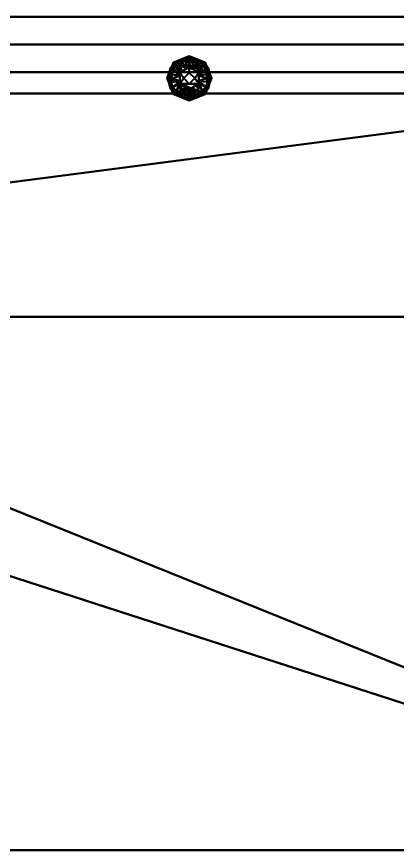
# Model space of a CAD drawing. Header units: millimetres. Extents: x -1250 to 1275, y -353 to 400.
# Drawn here: x 470 to 812, y -350 to 400 of the extents above; entities that cross this region are included whole.
import ezdxf

# ---------------------------------------------------------------- set-up
doc = ezdxf.new("R2010")
doc.units = ezdxf.units.MM
doc.layers.add('I-FURN', color=7, linetype='Continuous', lineweight=40)

# ---------------------------------------------------------------- blocks, each defined once
blk = doc.blocks.new('FamilyGeomCombination_196631-Vista 1')
at = {"layer": 'I-FURN', "color": 33, "true_color": 0xb7a087}
mesh = blk.add_polyface(dxfattribs=at)
corners = [(-310, 400, 1025), (1275, 400, 1025), (1275, 400, 19.32), (-310, 400, 19.32)]
mesh.append_faces([[corners[k] for k in face] for face in [(2, 3, 0, 1)]], dxfattribs={"color": 33})
mesh = blk.add_polyface(dxfattribs=at)
corners = [(-310, 400, 19.32), (1275, 400, 19.32), (1275, 375, 19.32), (-310, 375, 19.32)]
mesh.append_faces([[corners[k] for k in face] for face in [(3, 0, 1, 2)]], dxfattribs={"color": 33})
mesh = blk.add_polyface(dxfattribs=at)
corners = [(-310, 400, 1025), (-310, 130, 1025), (1275, 130, 1025), (1275, 400, 1025)]
mesh.append_faces([[corners[k] for k in face] for face in [(2, 3, 0, 1)]], dxfattribs={"color": 33})
mesh = blk.add_polyface(dxfattribs=at)
corners = [(-310, 375, 19.32), (1275, 375, 19.32), (1275, 375, 1000), (-310, 375, 1000)]
mesh.append_faces([[corners[k] for k in face] for face in [(2, 3, 0, 1)]], dxfattribs={"color": 33})
mesh = blk.add_polyface(dxfattribs=at)
corners = [(1275, 130, 1000), (-310, 130, 1000), (-310, 375, 1000), (1275, 375, 1000)]
mesh.append_faces([[corners[k] for k in face] for face in [(3, 0, 1, 2)]], dxfattribs={"color": 33})
mesh = blk.add_polyface(dxfattribs=at)
corners = [(1275, 130, 1025), (-310, 130, 1025), (-310, 130, 1000), (1275, 130, 1000)]
mesh.append_faces([[corners[k] for k in face] for face in [(0, 1, 2, 3)]], dxfattribs={"color": 33})

msp = doc.modelspace()

# ---------------------------------------------------------------- block references
at = {"layer": 'I-FURN', "color": 33, "true_color": 0xb7a087}
msp.add_blockref('FamilyGeomCombination_196631-Vista 1', (0, 0), dxfattribs=at)

# ---------------------------------------------------------------- meshes
at = {"layer": 'I-FURN', "color": 7, "true_color": 0xf7f7f7}
mesh = msp.add_polyface(dxfattribs=at)
corners = [(-1250, 375, 20.06), (-1250, 375, 1000), (1250, 375, 1000), (1250, 375, 20.06)]
mesh.append_faces([[corners[k] for k in face] for face in [(3, 0, 1, 2)]], dxfattribs={"color": 7})
mesh = msp.add_polyface(dxfattribs=at)
corners = [(1250, 375, 1000), (-1250, 375, 1000), (-1250, 350, 1000), (1250, 350, 1000)]
mesh.append_faces([[corners[k] for k in face] for face in [(0, 1, 2, 3)]], dxfattribs={"color": 7})
mesh = msp.add_polyface(dxfattribs=at)
corners = [(-1250, 375, 20.06), (1250, 375, 20.06), (1250, 350, 20.06), (-1250, 350, 20.06)]
mesh.append_faces([[corners[k] for k in face] for face in [(0, 1, 2, 3)]], dxfattribs={"color": 7})
at = {"layer": 'I-FURN', "color": 250, "true_color": 0x191919}
mesh = msp.add_polyface(dxfattribs=at)
corners = [(625, 364.56), (610.86, 358.7), (605, 344.56), (610.86, 330.42), (625, 324.56), (625, 325.32, 3.83), (625, 327.49, 7.07), (625, 330.73, 9.24), (625, 334.56, 10), (616.34, 339.56, 10), (616.34, 349.56, 10), (625, 354.56, 10), (625, 358.39, 9.24), (625, 361.63, 7.07), (625, 363.8, 3.83), (620.2, 351.79, 10), (620.2, 337.33, 10), (619.77, 362.39), (619.77, 326.73), (622.6, 353.17, 10), (622.6, 335.95, 10), (617.8, 360.04, 7.07), (621.64, 359.75, 8.31), (617.8, 329.08, 7.07), (621.04, 326.68, 5.56), (613.16, 355.74, 7.78), (607.93, 351.63), (616.34, 344.56, 10), (608.26, 347.89, 7.07), (608.31, 340.97, 7.07), (613.16, 333.38, 7.78), (607.93, 337.49), (620.22, 362.76, 4.72), (621.26, 330.32, 8.81), (615.31, 360.55), (613.37, 359.49, 4.51), (610.39, 356.82, 4.21), (610.1, 352.26, 7.35), (609.39, 355.17), (608, 353.64, 3.75), (615.31, 328.57), (613.37, 329.63, 4.51), (610.39, 332.3, 4.21), (610.13, 336.72, 7.32), (609.39, 333.95), (607.99, 335.47, 3.72), (618.27, 350.67, 10), (616.56, 356.6, 8.83), (606.46, 348.1), (616.34, 347.06, 10), (609.97, 344.44, 8.64), (606.33, 344.49, 4.99), (606.46, 341.02), (616.34, 342.06, 10), (616.56, 332.52, 8.83), (621.4, 336.64, 10), (618.27, 338.45, 10)]
mesh.append_faces([[corners[k] for k in face] for face in [(5, 18, 4)]], dxfattribs={"vtx0": -1, "color": 250})
mesh.append_faces([[corners[k] for k in face] for face in [(14, 32, 13), (53, 43, 9)]], dxfattribs={"vtx0": -1, "vtx1": -1, "color": 250})
mesh.append_faces([[corners[k] for k in face] for face in [(33, 7, 20), (21, 47, 19), (37, 10, 25), (37, 25, 36), (42, 45, 44), (19, 12, 22), (33, 23, 24), (55, 23, 33), (14, 17, 32), (18, 24, 23), (22, 32, 21), (21, 19, 22), (18, 5, 24), (41, 30, 42), (35, 36, 25), (28, 51, 50), (3, 41, 42), (29, 53, 50), (40, 23, 41), (29, 51, 52), (32, 22, 13), (35, 1, 36), (33, 24, 6), (55, 54, 23), (32, 34, 21), (47, 35, 25), (21, 34, 35), (39, 28, 37), (38, 39, 36), (28, 49, 37), (36, 39, 37), (54, 41, 23), (43, 42, 30), (45, 42, 43), (43, 30, 9), (29, 45, 43), (35, 47, 21), (46, 47, 25), (39, 48, 28), (50, 49, 28), (28, 48, 51), (43, 53, 29), (29, 50, 51), (45, 29, 52), (41, 54, 30), (54, 56, 30)]], dxfattribs={"vtx0": -1, "vtx1": -1, "vtx2": -1, "color": 250})
mesh.append_faces([[corners[k] for k in face] for face in [(24, 5, 6), (22, 12, 13), (33, 6, 7), (25, 10, 46), (35, 34, 1), (51, 48, 2), (36, 1, 38), (41, 3, 40), (51, 2, 52)]], dxfattribs={"vtx0": -1, "vtx2": -1, "color": 250})
mesh.append_faces([[corners[k] for k in face] for face in [(39, 38, 26, 48)]], dxfattribs={"vtx0": -1, "vtx3": -1, "color": 250})
mesh.append_faces([[corners[k] for k in face] for face in [(15, 19, 47, 46), (17, 34, 32), (20, 55, 33), (16, 56, 54, 55), (27, 49, 50, 53), (49, 10, 37), (56, 9, 30), (40, 18, 23), (31, 44, 45, 52), (44, 3, 42)]], dxfattribs={"vtx1": -1, "vtx2": -1, "color": 250})
mesh.append_faces([[corners[k] for k in face] for face in [(19, 11, 12), (7, 8, 20), (14, 0, 17)]], dxfattribs={"vtx2": -1, "color": 250})
mesh = msp.add_polyface(dxfattribs=at)
corners = [(625, 324.56), (610.86, 330.42), (605, 344.56), (610.86, 358.7), (625, 364.56), (639.14, 358.7), (645, 344.56), (639.14, 330.42)]
mesh.append_faces([[corners[k] for k in face] for face in [(4, 2, 3)]], dxfattribs={"vtx0": -1, "color": 250})
mesh.append_faces([[corners[k] for k in face] for face in [(1, 2, 7, 0), (5, 6, 4)]], dxfattribs={"vtx1": -1, "color": 250})
mesh.append_faces([[corners[k] for k in face] for face in [(6, 7, 2, 4)]], dxfattribs={"vtx1": -1, "vtx2": -1, "vtx3": -1, "color": 250})
mesh = msp.add_polyface(dxfattribs=at)
corners = [(625, 334.56, 10), (625, 330.73, 9.24), (625, 327.49, 7.07), (625, 325.32, 3.83), (625, 324.56), (639.14, 330.42), (645, 344.56), (639.14, 358.7), (625, 364.56), (625, 363.8, 3.83), (625, 361.63, 7.07), (625, 358.39, 9.24), (625, 354.56, 10), (633.66, 349.56, 10), (633.66, 339.56, 10), (629.8, 337.33, 10), (629.8, 351.79, 10), (630.23, 326.73), (630.23, 362.39), (627.4, 335.95, 10), (627.4, 353.17, 10), (632.2, 329.08, 7.07), (628.36, 329.37, 8.31), (632.2, 360.04, 7.07), (628.96, 362.44, 5.56), (636.84, 333.38, 7.78), (642.07, 337.49), (633.66, 344.56, 10), (641.74, 341.23, 7.07), (641.69, 348.15, 7.07), (636.84, 355.74, 7.78), (642.07, 351.63), (629.78, 326.36, 4.72), (628.74, 358.8, 8.81), (634.69, 328.57), (636.63, 329.63, 4.51), (639.61, 332.3, 4.21), (639.9, 336.86, 7.35), (640.61, 333.95), (642, 335.48, 3.75), (634.69, 360.55), (636.63, 359.49, 4.51), (639.61, 356.82, 4.21), (639.87, 352.4, 7.32), (640.61, 355.17), (642.01, 353.65, 3.72), (631.73, 338.45, 10), (633.44, 332.52, 8.83), (643.54, 341.02), (633.66, 342.06, 10), (640.03, 344.68, 8.64), (643.67, 344.63, 4.99), (643.54, 348.1), (633.66, 347.06, 10), (633.44, 356.6, 8.83), (628.6, 352.48, 10), (631.73, 350.67, 10)]
mesh.append_faces([[corners[k] for k in face] for face in [(9, 18, 8)]], dxfattribs={"vtx0": -1, "color": 250})
mesh.append_faces([[corners[k] for k in face] for face in [(53, 43, 13)]], dxfattribs={"vtx0": -1, "vtx1": -1, "color": 250})
mesh.append_faces([[corners[k] for k in face] for face in [(21, 47, 19), (37, 25, 36), (42, 45, 44), (33, 11, 20), (19, 22, 21), (33, 23, 24), (19, 1, 22), (55, 23, 33), (3, 17, 32), (18, 24, 23), (22, 32, 21), (18, 9, 24), (41, 30, 42), (35, 36, 25), (39, 48, 28), (35, 47, 21), (7, 41, 42), (29, 53, 50), (40, 23, 41), (29, 51, 52), (32, 22, 2), (35, 5, 36), (33, 24, 10), (55, 54, 23), (32, 34, 21), (47, 35, 25), (21, 34, 35), (39, 28, 37), (38, 39, 36), (28, 49, 37), (36, 39, 37), (54, 41, 23), (43, 42, 30), (45, 42, 43), (43, 30, 13), (29, 45, 43), (14, 25, 37), (46, 47, 25), (51, 50, 28), (50, 49, 28), (28, 48, 51), (43, 53, 29), (29, 50, 51), (45, 29, 52), (41, 54, 30), (54, 56, 30)]], dxfattribs={"vtx0": -1, "vtx1": -1, "vtx2": -1, "color": 250})
mesh.append_faces([[corners[k] for k in face] for face in [(22, 1, 2), (25, 14, 46), (32, 2, 3), (24, 9, 10), (33, 10, 11), (51, 48, 6), (35, 34, 5), (37, 49, 14), (36, 5, 38), (41, 7, 40), (51, 6, 52)]], dxfattribs={"vtx0": -1, "vtx2": -1, "color": 250})
mesh.append_faces([[corners[k] for k in face] for face in [(39, 38, 26, 48)]], dxfattribs={"vtx0": -1, "vtx3": -1, "color": 250})
mesh.append_faces([[corners[k] for k in face] for face in [(16, 56, 54, 55), (15, 19, 47, 46), (17, 34, 32), (20, 55, 33), (27, 49, 50, 53), (56, 13, 30), (40, 18, 23), (31, 44, 45, 52), (44, 7, 42)]], dxfattribs={"vtx1": -1, "vtx2": -1, "color": 250})
mesh.append_faces([[corners[k] for k in face] for face in [(19, 0, 1), (3, 4, 17), (11, 12, 20)]], dxfattribs={"vtx2": -1, "color": 250})
mesh = msp.add_polyface(dxfattribs=at)
corners = [(625, 354.56, 10), (616.34, 349.56, 10), (616.34, 339.56, 10), (625, 334.56, 10), (633.66, 339.56, 10), (633.66, 349.56, 10), (625, 349.56, 10), (630, 344.56, 10), (625, 339.56, 10), (620, 344.56, 10)]
mesh.append_faces([[corners[k] for k in face] for face in [(9, 2, 8)]], dxfattribs={"vtx0": -1, "vtx1": -1, "color": 250})
mesh.append_faces([[corners[k] for k in face] for face in [(4, 7, 8), (7, 4, 5), (1, 9, 6, 0), (9, 1, 2)]], dxfattribs={"vtx0": -1, "vtx2": -1, "color": 250})
mesh.append_faces([[corners[k] for k in face] for face in [(8, 2, 3, 4)]], dxfattribs={"vtx0": -1, "vtx3": -1, "color": 250})
mesh.append_faces([[corners[k] for k in face] for face in [(5, 0, 6, 7)]], dxfattribs={"vtx1": -1, "vtx3": -1, "color": 250})
at = {"layer": 'I-FURN', "color": 7, "true_color": 0xf7f7f7}
mesh = msp.add_polyface(dxfattribs=at)
corners = [(-1250, 350, 20.06), (1250, 350, 20.06), (1250, 350, 1000), (-1250, 350, 1000)]
mesh.append_faces([[corners[k] for k in face] for face in [(2, 3, 0, 1)]], dxfattribs={"color": 7})
mesh = msp.add_polyface(dxfattribs=at)
corners = [(-1225, -350, 725), (1225, -350, 725), (1225, 350, 725), (-1225, 350, 725), (136.27, 208.16, 725), (136.27, 89.97, 725), (-133.24, 89.97, 725), (-133.24, 208.16, 725)]
mesh.append_faces([[corners[k] for k in face] for face in [(7, 3, 6)]], dxfattribs={"vtx0": -1, "vtx1": -1, "color": 7})
mesh.append_faces([[corners[k] for k in face] for face in [(5, 1, 2, 4), (1, 5, 6)]], dxfattribs={"vtx0": -1, "vtx2": -1, "color": 7})
mesh.append_faces([[corners[k] for k in face] for face in [(6, 3, 0, 1)]], dxfattribs={"vtx0": -1, "vtx3": -1, "color": 7})
mesh.append_faces([[corners[k] for k in face] for face in [(2, 3, 7, 4)]], dxfattribs={"vtx1": -1, "vtx3": -1, "color": 7})
mesh = msp.add_polyface(dxfattribs=at)
corners = [(-1225, -350, 700), (-1225, 350, 700), (1225, 350, 700), (1225, -350, 700), (136.27, 208.16, 700), (-133.24, 208.16, 700), (-133.24, 89.97, 700), (136.27, 89.97, 700)]
mesh.append_faces([[corners[k] for k in face] for face in [(7, 3, 6)]], dxfattribs={"vtx0": -1, "vtx1": -1, "color": 7})
mesh.append_faces([[corners[k] for k in face] for face in [(2, 4, 5, 1), (1, 5, 6)]], dxfattribs={"vtx0": -1, "vtx2": -1, "color": 7})
mesh.append_faces([[corners[k] for k in face] for face in [(0, 1, 6, 3)]], dxfattribs={"vtx1": -1, "vtx2": -1, "color": 7})
mesh.append_faces([[corners[k] for k in face] for face in [(2, 3, 7, 4)]], dxfattribs={"vtx1": -1, "vtx3": -1, "color": 7})
mesh = msp.add_polyface(dxfattribs=at)
corners = [(-1225, 350, 725), (1225, 350, 725), (1225, 350, 700), (-1225, 350, 700)]
mesh.append_faces([[corners[k] for k in face] for face in [(3, 0, 1, 2)]], dxfattribs={"color": 7})
mesh = msp.add_polyface(dxfattribs=at)
corners = [(-1225, 350, 20.06), (-1225, 350, 700), (1225, 350, 700), (1225, 350, 20.06)]
mesh.append_faces([[corners[k] for k in face] for face in [(3, 0, 1, 2)]], dxfattribs={"color": 7})
mesh = msp.add_polyface(dxfattribs=at)
corners = [(1225, 350, 700), (-1225, 350, 700), (-1225, 331, 700), (1225, 331, 700)]
mesh.append_faces([[corners[k] for k in face] for face in [(0, 1, 2, 3)]], dxfattribs={"color": 7})
mesh = msp.add_polyface(dxfattribs=at)
corners = [(-1225, 350, 20.06), (1225, 350, 20.06), (1225, 331, 20.06), (-1225, 331, 20.06)]
mesh.append_faces([[corners[k] for k in face] for face in [(0, 1, 2, 3)]], dxfattribs={"color": 7})
at = {"layer": 'I-FURN', "color": 250, "true_color": 0x191919}
mesh = msp.add_polyface(dxfattribs=at)
corners = [(625, 339.56, 35), (620, 344.56, 35), (625, 349.56, 35), (625, 349.56, 28.75), (625, 349.56, 22.5), (625, 349.56, 16.25), (625, 349.56, 10), (620, 344.56, 10), (625, 339.56, 10), (625, 339.56, 16.25), (625, 339.56, 22.5), (625, 339.56, 28.75)]
mesh.append_faces([[corners[k] for k in face] for face in [(7, 1, 4)]], dxfattribs={"vtx0": -1, "vtx1": -1, "vtx2": -1, "color": 250})
mesh.append_faces([[corners[k] for k in face] for face in [(10, 11, 1, 7)]], dxfattribs={"vtx1": -1, "vtx2": -1, "vtx3": -1, "color": 250})
mesh.append_faces([[corners[k] for k in face] for face in [(11, 0, 1), (5, 6, 7, 4)]], dxfattribs={"vtx2": -1, "color": 250})
mesh.append_faces([[corners[k] for k in face] for face in [(7, 8, 9, 10), (1, 2, 3, 4)]], dxfattribs={"vtx3": -1, "color": 250})
mesh = msp.add_polyface(dxfattribs=at)
corners = [(625, 339.56, 35), (630, 344.56, 35), (625, 349.56, 35), (620, 344.56, 35)]
mesh.append_faces([[corners[k] for k in face] for face in [(0, 1, 2, 3)]], dxfattribs={"color": 250})
mesh = msp.add_polyface(dxfattribs=at)
corners = [(625, 349.56, 10), (625, 349.56, 16.25), (625, 349.56, 22.5), (625, 349.56, 28.75), (625, 349.56, 35), (630, 344.56, 35), (625, 339.56, 35), (625, 339.56, 28.75), (625, 339.56, 22.5), (625, 339.56, 16.25), (625, 339.56, 10), (630, 344.56, 10)]
mesh.append_faces([[corners[k] for k in face] for face in [(7, 5, 6)]], dxfattribs={"vtx0": -1, "color": 250})
mesh.append_faces([[corners[k] for k in face] for face in [(11, 2, 5), (8, 11, 5, 7)]], dxfattribs={"vtx0": -1, "vtx1": -1, "vtx2": -1, "color": 250})
mesh.append_faces([[corners[k] for k in face] for face in [(1, 2, 11, 0)]], dxfattribs={"vtx1": -1, "color": 250})
mesh.append_faces([[corners[k] for k in face] for face in [(3, 4, 5, 2), (9, 10, 11, 8)]], dxfattribs={"vtx2": -1, "color": 250})
at = {"layer": 'I-FURN', "color": 7, "true_color": 0xf7f7f7}
mesh = msp.add_polyface(dxfattribs=at)
corners = [(-1225, 331, 20.06), (1225, 331, 20.06), (1225, 331, 700), (-1225, 331, 700)]
mesh.append_faces([[corners[k] for k in face] for face in [(1, 2, 3, 0)]], dxfattribs={"color": 7})
mesh = msp.add_polyface(dxfattribs=at)
corners = [(1225, -350, 725), (-1225, -350, 725), (-1225, -350, 700), (1225, -350, 700)]
mesh.append_faces([[corners[k] for k in face] for face in [(3, 0, 1, 2)]], dxfattribs={"color": 7})

doc.saveas('drawing.dxf')
